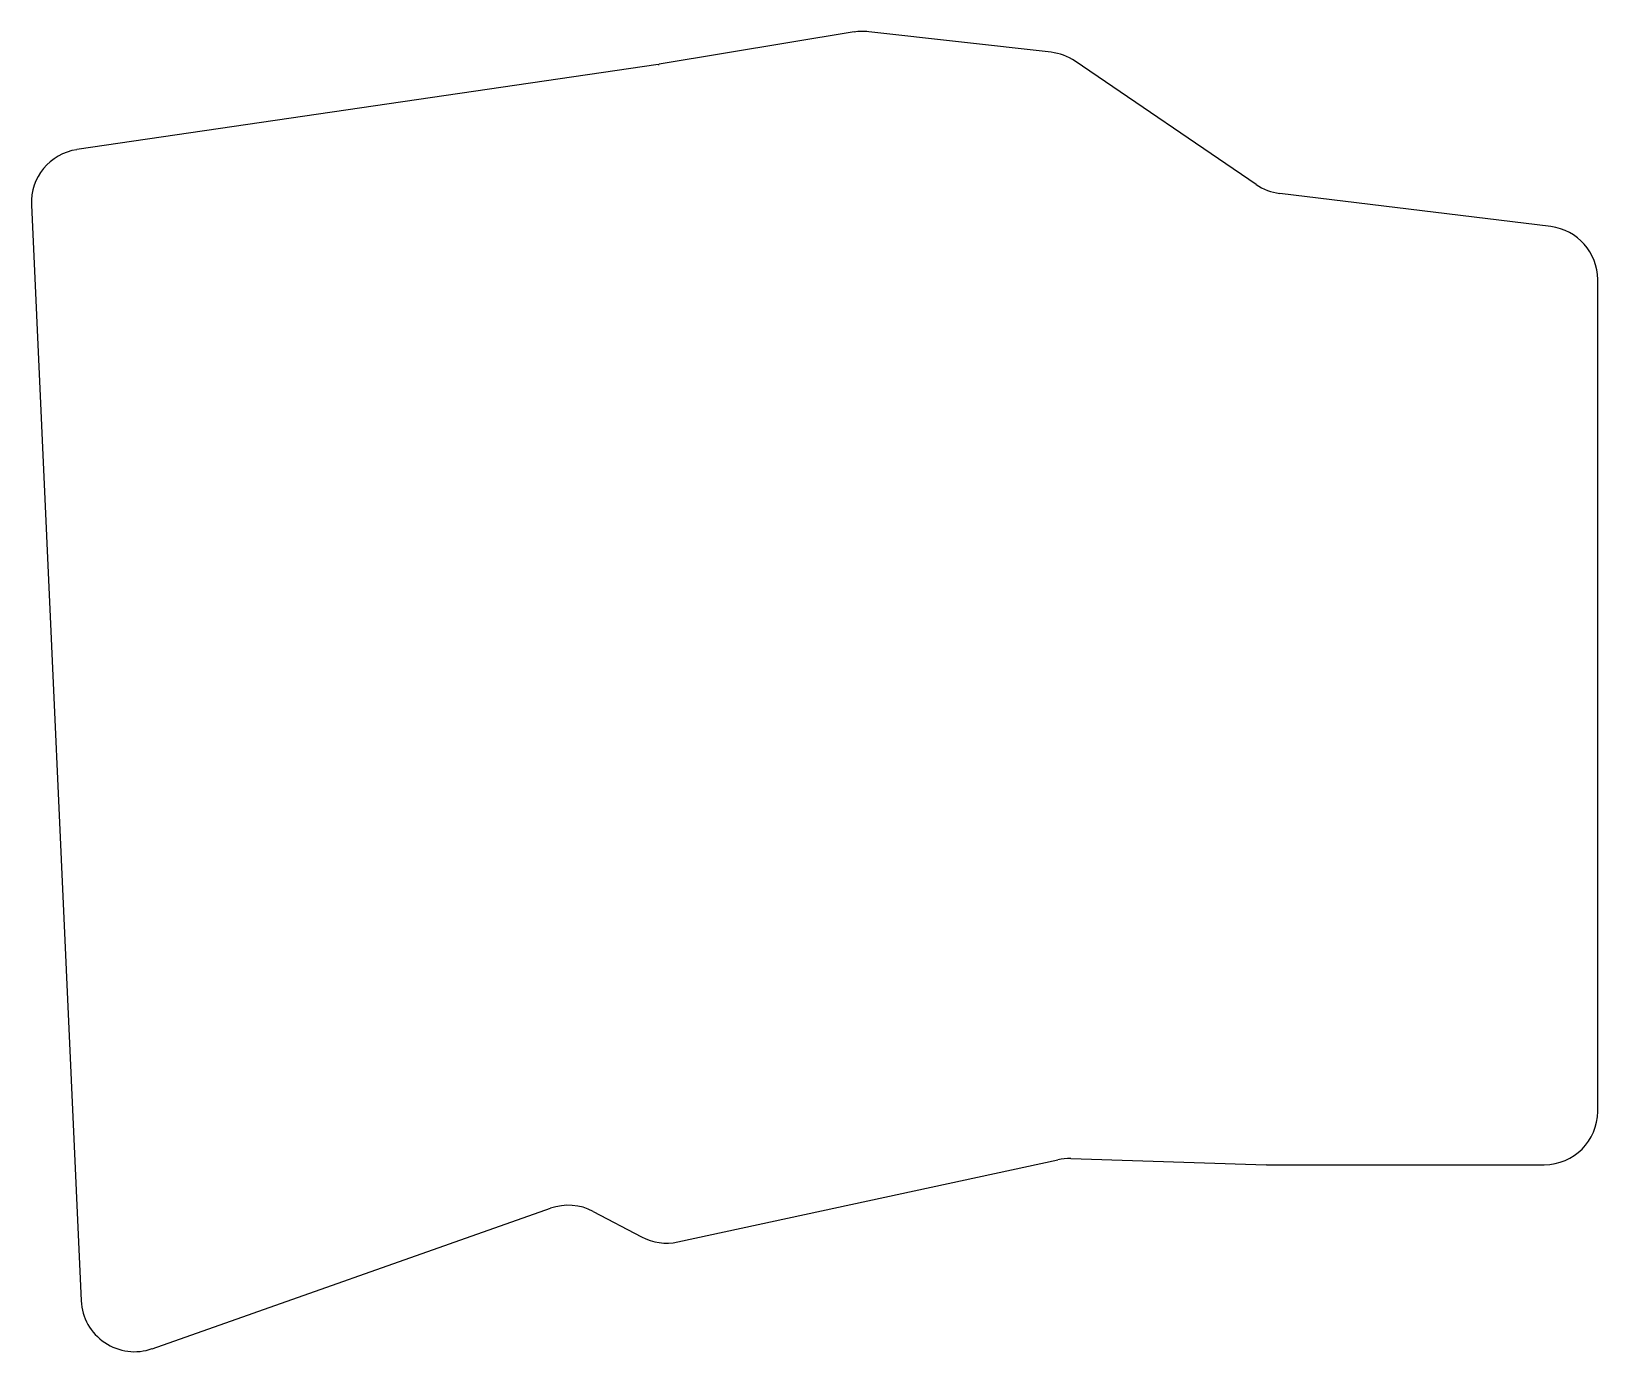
# Model space of a CAD drawing. Header units: millimetres. Extents: x 155 to 302, y -18 to 106.
import ezdxf

# ---------------------------------------------------------------- set-up
doc = ezdxf.new("R2010")
doc.units = ezdxf.units.MM

msp = doc.modelspace()

# ---------------------------------------------------------------- linework, layer by layer
for p, q in [((232.31, 106.19), (214.05, 103.16)), ((250.77, 104.29), (233.69, 106.22)), ((213.95, 103.14), (159.47, 95.16)), ((270, 91.88), (253.02, 103.45)), ((297.61, 87.94), (272.2, 91.05)), ((155.21, 89.98), (159.88, -12.76)), ((302, 5), (302, 82.98)), ((215.78, -7.23), (251.4, 0.47)), ((252.61, 0.58), (270.92, 0)), ((271.08, 0), (297, 0)), ((166.53, -17.25), (203.87, -4.08)), ((207.87, -4.38), (212.39, -6.77))]:
    msp.add_line(p, q)
for centre, start, end in [((233.13, 101.25), 83.544, 99.4134), ((250.21, 99.32), 55.7225, 83.544), ((213.23, 108.09), 278.3407, 279.4134), ((160.2, 90.21), 98.3407, 182.6024), ((272.81, 96.02), 235.7225, 263.0115), ((297, 82.98), 0, 83.0115), ((297, 5), 270, 0), ((252.46, -4.42), 88.1913, 102.2059), ((271.08, 5), 268.1913, 270), ((205.53, -8.8), 62.135, 109.4173), ((214.73, -2.35), 242.135, 282.2059), ((164.87, -12.53), 182.6024, 289.4173)]:
    msp.add_arc(centre, 5, start, end)

doc.saveas('drawing.dxf')
